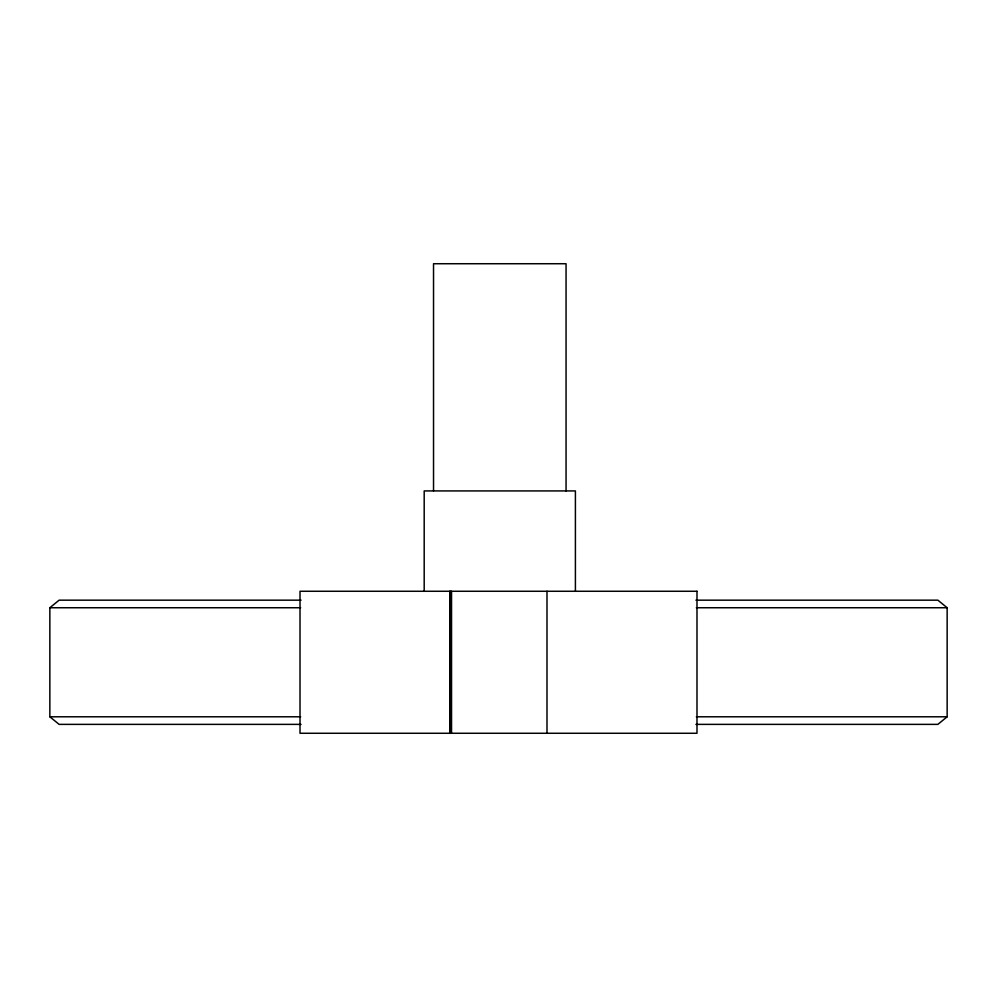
<?xml version="1.0" encoding="UTF-8"?>
<svg xmlns="http://www.w3.org/2000/svg" width="997" height="997" viewBox="0 0 997 997"><rect width="100%" height="100%" fill="white"/><g stroke="black" fill="none" stroke-linecap="round" stroke-linejoin="round"><path stroke-width="1.5" d="M301.069 724.37L59.122 724.37L49.85 716.793L49.85 607.746L59.122 600.169L301.069 600.169M695.931 600.169L937.878 600.169L947.15 607.746L947.15 716.793L937.878 724.37L695.931 724.37M49.85 607.746L300.658 607.746M696.342 607.746L947.15 607.746M49.85 716.793L300.67 716.793M696.342 716.793L947.15 716.793M575.406 591.271L575.406 490.923L424.186 490.923L424.186 591.271M566.059 490.923L566.059 263.731L433.533 263.731L433.533 490.923M546.992 591.271L546.992 733.269M451.529 591.271L451.529 733.269M450.133 591.271L450.133 733.269M449.971 591.271L449.971 733.269M696.99 591.271L300.01 591.271L300.01 733.269L696.99 733.269L696.99 591.271"/></g></svg>
